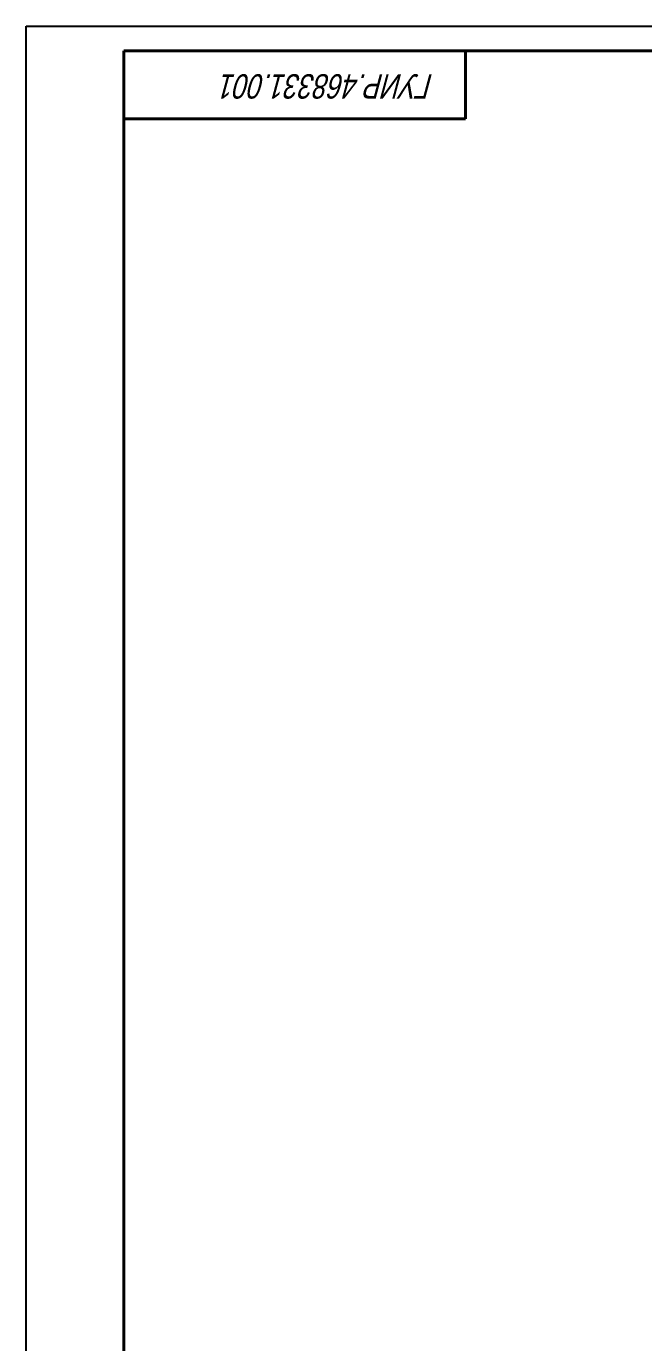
# Model space of a CAD drawing. Header units: millimetres. Extents: x 0 to 8800, y -367 to 2333.
# Drawn here: x 7093.9 to 7220.4, y 2062.6 to 2332.6 of the extents above; entities that cross this region are included whole.
import ezdxf

# ---------------------------------------------------------------- set-up
doc = ezdxf.new("R2010")
doc.units = ezdxf.units.MM
doc.header["$LTSCALE"] = 0.5
doc.layers.get('0').update_dxf_attribs({"lineweight": 60})
doc.layers.add('KONTUR', color=7, linetype='Continuous')
doc.layers.add('Основная', color=7, linetype='Continuous', lineweight=40)
doc.styles.get("Standard").update_dxf_attribs({"font": 'isocpeui.ttf', "width": 0.9})

msp = doc.modelspace()

# ---------------------------------------------------------------- linework, layer by layer
at = {"layer": 'KONTUR'}
for p, q in [((7093.92, 1738.58), (7093.92, 2332.58)), ((7093.92, 2332.58), (7934.92, 2332.58))]:
    msp.add_line(p, q, dxfattribs=at)
at = {"layer": 'Основная'}
for p, q in [((7113.92, 1783.58), (7113.92, 2327.58)), ((7929.92, 2327.58), (7113.92, 2327.58)), ((7183.92, 2313.58), (7183.92, 2327.58)), ((7183.92, 2313.58), (7113.92, 2313.58))]:
    msp.add_line(p, q, dxfattribs=at)

# ---------------------------------------------------------------- texts
at = {"color": 0, "insert": (7177.45, 2317.76), "char_height": 5, "attachment_point": 1, "rotation": 180}
msp.add_mtext_dynamic_manual_height_columns('{\\Fstandarteskd|c204;\\Q15;\\W0.8;\\C256;ГУИР.468331.001}', width=88.7975, gutter_width=50, heights=[0], dxfattribs=at)

doc.saveas('drawing.dxf')
